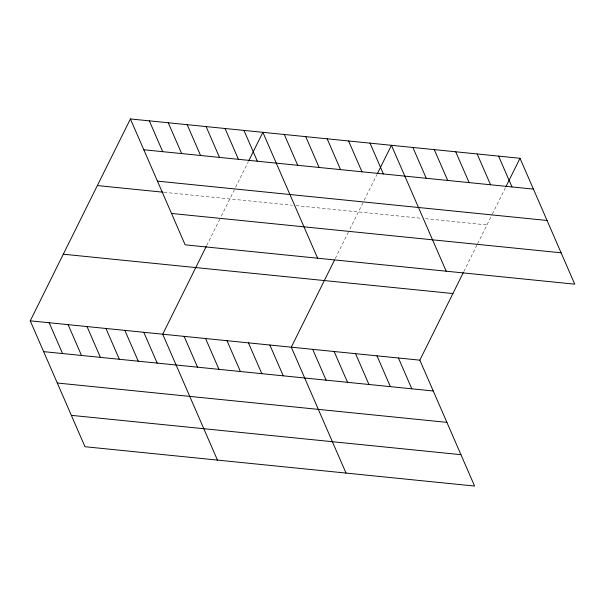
<?xml version="1.0" encoding="UTF-8"?>
<svg xmlns="http://www.w3.org/2000/svg" width="605" height="605" viewBox="0 0 605 605"><rect width="100%" height="100%" fill="white"/><g stroke="black" fill="none" stroke-linecap="round" stroke-linejoin="round"><path stroke-width="0.45" stroke-dasharray="3.02 2.27" d="M206.713 245.517L220.5 217.732M221.309 216.098L235.194 188.117M235.602 187.278L248.413 161.467M335.283 258.501L349.062 230.717M349.879 229.083L363.764 201.094M364.172 200.263L376.983 174.444M463.846 271.479L477.224 244.511M477.632 243.694L491.918 214.911M492.326 214.072L505.553 187.429M164.038 192.299L292.245 205.239M295.966 205.617L420.808 218.224M425.466 218.692L486.957 224.901"/><path stroke-width="0.91" d="M463.445 272.295L419.847 360.164L474.592 486.057L84.987 446.717L30.25 320.832L130.408 118.943L520.013 158.283L574.75 284.168L185.153 244.836L130.408 118.943M206.305 246.333L162.715 334.202L217.452 460.095M248.829 160.635L262.873 132.321L317.617 258.214M334.467 260.135L291.285 347.179L346.022 473.072M377.391 173.612L391.443 145.298L446.18 271.191M505.961 186.597L520.013 158.283M143.808 149.76L533.413 189.1M157.451 181.137L547.049 220.47M97.36 185.569L163.138 192.208M171.51 213.459L561.107 252.799M63.306 254.206L452.903 293.538M30.25 320.832L419.847 360.164M43.651 351.641L433.248 390.981M57.294 383.018L446.891 422.358M71.345 415.348L460.95 454.68M498.58 156.113L511.981 186.93M477.156 153.95L490.557 184.767M455.724 151.787L469.125 182.604M434.299 149.624L447.7 180.441M412.867 147.461L426.268 178.278M370.018 143.135L383.411 173.953M348.586 140.973L361.987 171.79M327.161 138.81L340.554 169.627M305.729 136.647L319.13 167.464M398.423 358.001L411.823 388.818M284.305 134.484L297.705 165.301M376.991 355.838L390.391 386.655M355.566 353.675L368.967 384.493M243.951 130.408L257.352 161.225M334.141 351.513L347.535 382.33M225.03 128.494L238.43 159.312M312.709 349.342L326.11 380.159M206.101 126.589L219.502 157.406M187.179 124.675L200.58 155.493M269.853 345.016L283.253 375.834M168.258 122.77L181.659 153.579M248.428 342.853L261.829 373.671M149.337 120.856L162.73 151.673M226.996 340.691L240.397 371.508M205.571 338.528L218.972 369.345M184.139 336.365L197.54 367.182M143.793 332.289L157.187 363.106M124.864 330.383L138.265 361.2M105.943 328.47L119.344 359.287M87.022 326.556L100.422 357.373M68.1 324.651L81.493 355.468M49.171 322.737L62.572 353.554"/></g></svg>
